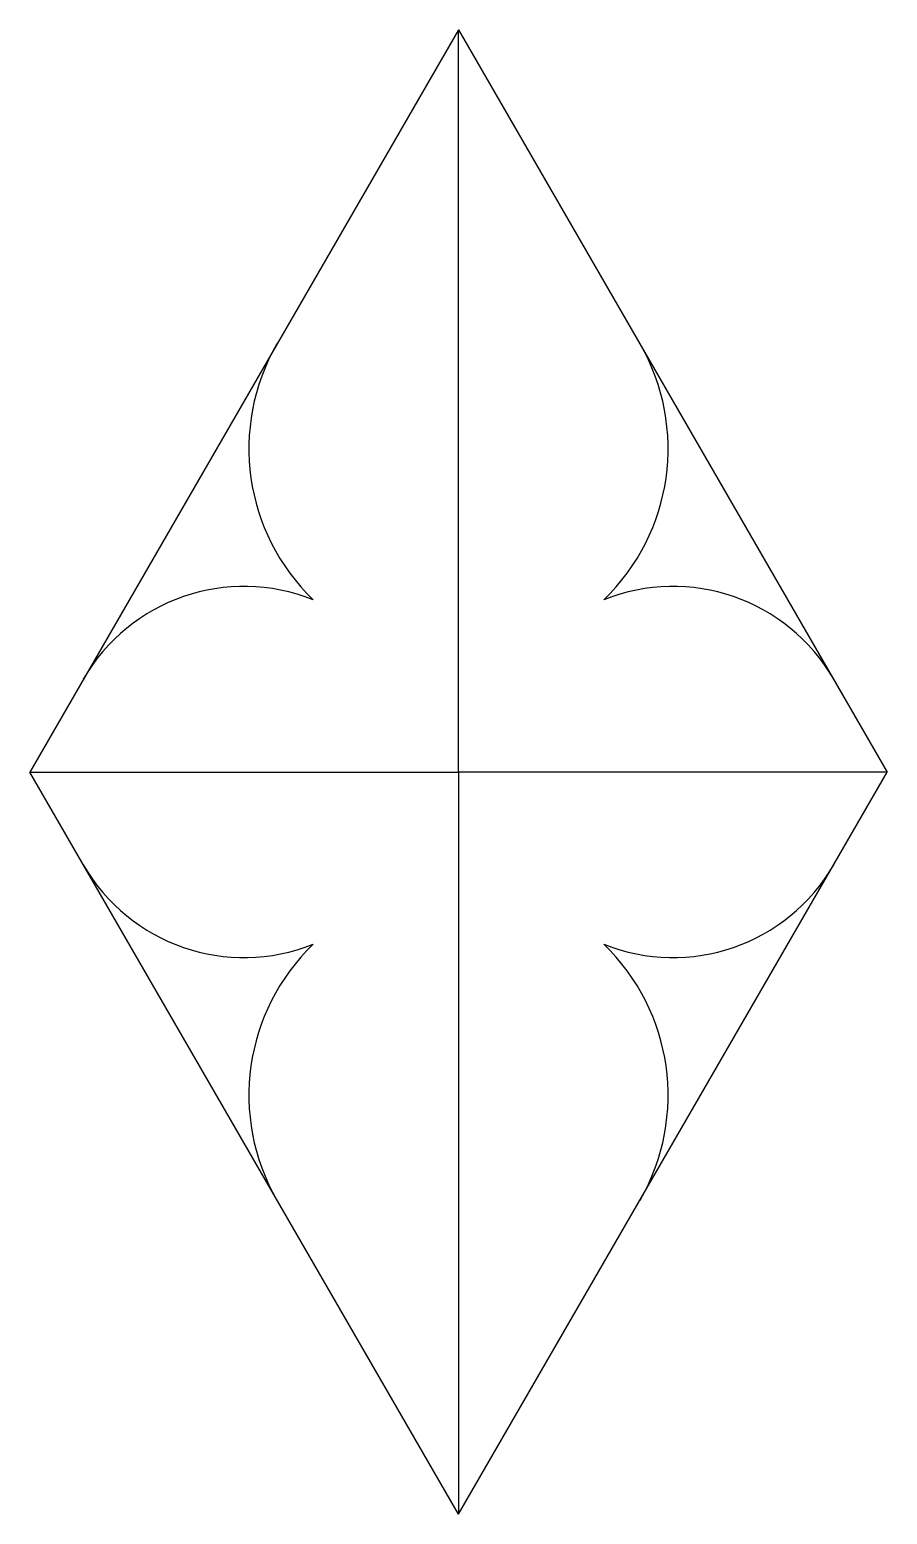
# Model space of a CAD drawing. Extents: x -19.1 to 19.1, y -33.1 to 33.1.
import ezdxf

# ---------------------------------------------------------------- set-up
doc = ezdxf.new("R2010")
doc.units = 0
doc.layers.add('MODELSKETCH_VISIBLE', color=7, linetype='CONTINUOUS')

msp = doc.modelspace()

# ---------------------------------------------------------------- linework, layer by layer
at = {"layer": 'MODELSKETCH_VISIBLE'}
for p, q in [((0, 33.138), (-19.132, 0)), ((0, 33.138), (19.132, 0)), ((0, 0), (0, 33.138)), ((0, 0), (0, 33.138)), ((-19.132, 0), (0, 0)), ((-19.132, 0), (0, 0)), ((0, -33.138), (-19.132, 0)), ((19.132, 0), (0, 0)), ((0, 0), (0, -33.138)), ((0, 0), (0, -33.138)), ((19.132, 0), (0, 0)), ((0, -33.138), (19.132, 0))]:
    msp.add_line(p, q, dxfattribs=at)
for centre, radius, start, end in [((0, 14.432), 9.353, 150, 226.12929), ((0, 14.432), 9.353, 313.87071, 30), ((-9.566, 0), 8.284, 68.14417, 150), ((9.566, 0), 8.284, 30, 111.85583), ((-9.566, 0), 8.284, 210, 291.85583), ((9.566, 0), 8.284, 248.14417, 330), ((0, -14.432), 9.353, 133.87071, 210), ((0, -14.432), 9.353, 330, 46.12929)]:
    msp.add_arc(centre, radius, start, end, dxfattribs=at)

doc.saveas('drawing.dxf')
